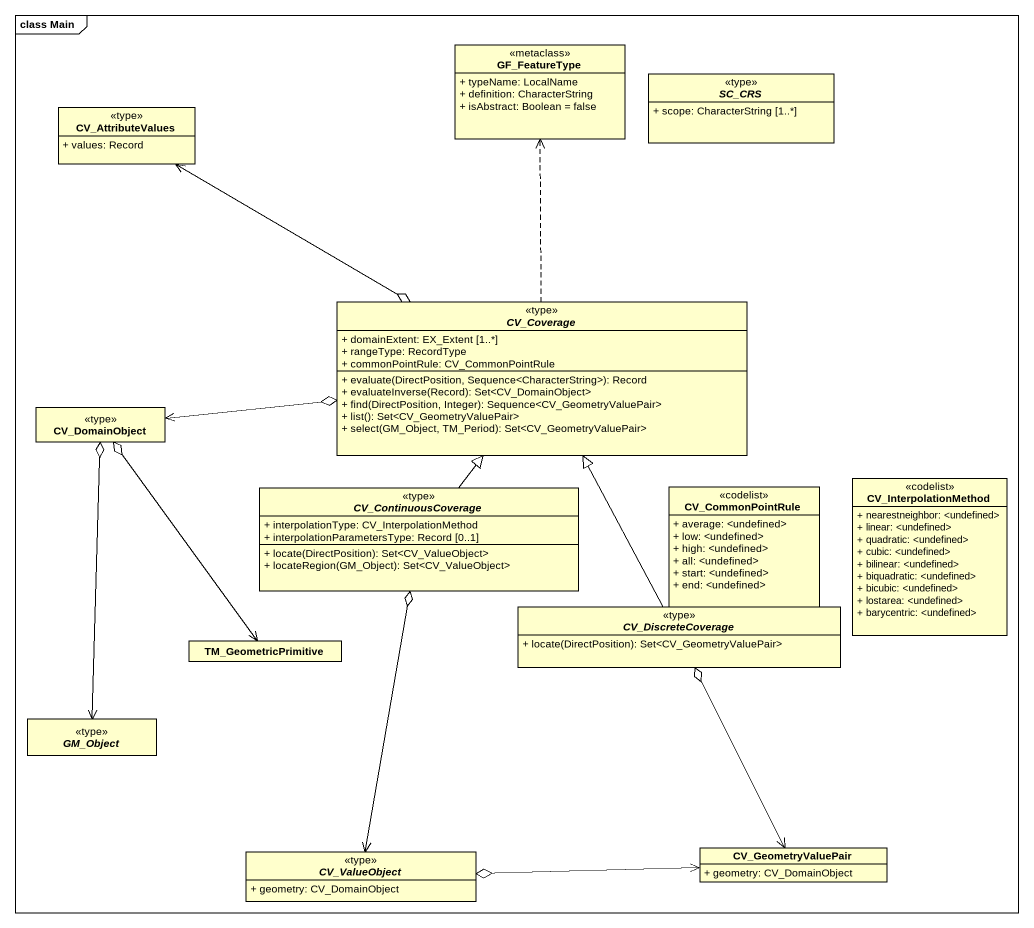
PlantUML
@startuml
mainframe class Main
hide circle
hide empty members
skinparam classAttributeIconSize 0
class GF_FeatureType <<metaclass>> {
  + typeName: LocalName
  + definition: CharacterString
  + isAbstract: Boolean = false
}
abstract class SC_CRS <<type>> {
  + scope: CharacterString [1..*]
}
class CV_AttributeValues <<type>> {
  + values: Record
}
abstract class CV_Coverage <<type>> {
  + domainExtent: EX_Extent [1..*]
  + rangeType: RecordType
  + commonPointRule: CV_CommonPointRule
  + evaluate(DirectPosition, Sequence<CharacterString>): Record
  + evaluateInverse(Record): Set<CV_DomainObject>
  + find(DirectPosition, Integer): Sequence<CV_GeometryValuePair>
  + list(): Set<CV_GeometryValuePair>
  + select(GM_Object, TM_Period): Set<CV_GeometryValuePair>
}
class CV_DomainObject <<type>>
class CV_InterpolationMethod <<codelist>> {
  + nearestneighbor: <undefined>
  + linear: <undefined>
  + quadratic: <undefined>
  + cubic: <undefined>
  + bilinear: <undefined>
  + biquadratic: <undefined>
  + bicubic: <undefined>
  + lostarea: <undefined>
  + barycentric: <undefined>
}
abstract class CV_ContinuousCoverage <<type>> {
  + interpolationType: CV_InterpolationMethod
  + interpolationParametersType: Record [0..1]
  + locate(DirectPosition): Set<CV_ValueObject>
  + locateRegion(GM_Object): Set<CV_ValueObject>
}
class CV_CommonPointRule <<codelist>> {
  + average: <undefined>
  + low: <undefined>
  + high: <undefined>
  + all: <undefined>
  + start: <undefined>
  + end: <undefined>
}
abstract class CV_DiscreteCoverage <<type>> {
  + locate(DirectPosition): Set<CV_GeometryValuePair>
}
class TM_GeometricPrimitive
abstract class GM_Object <<type>>
abstract class CV_ValueObject <<type>> {
  + geometry: CV_DomainObject
}
class CV_GeometryValuePair {
  + geometry: CV_DomainObject
}
CV_AttributeValues <-right-o CV_Coverage
CV_Coverage .up.> GF_FeatureType
CV_DomainObject <-right-o CV_Coverage
CV_ContinuousCoverage -up-|> CV_Coverage
CV_DiscreteCoverage -up-|> CV_Coverage
TM_GeometricPrimitive <-up-o CV_DomainObject
GM_Object <-up-o CV_DomainObject
CV_ValueObject <-up-o CV_ContinuousCoverage
CV_GeometryValuePair <-up-o CV_DiscreteCoverage
CV_GeometryValuePair <-left-o CV_ValueObject
@enduml
